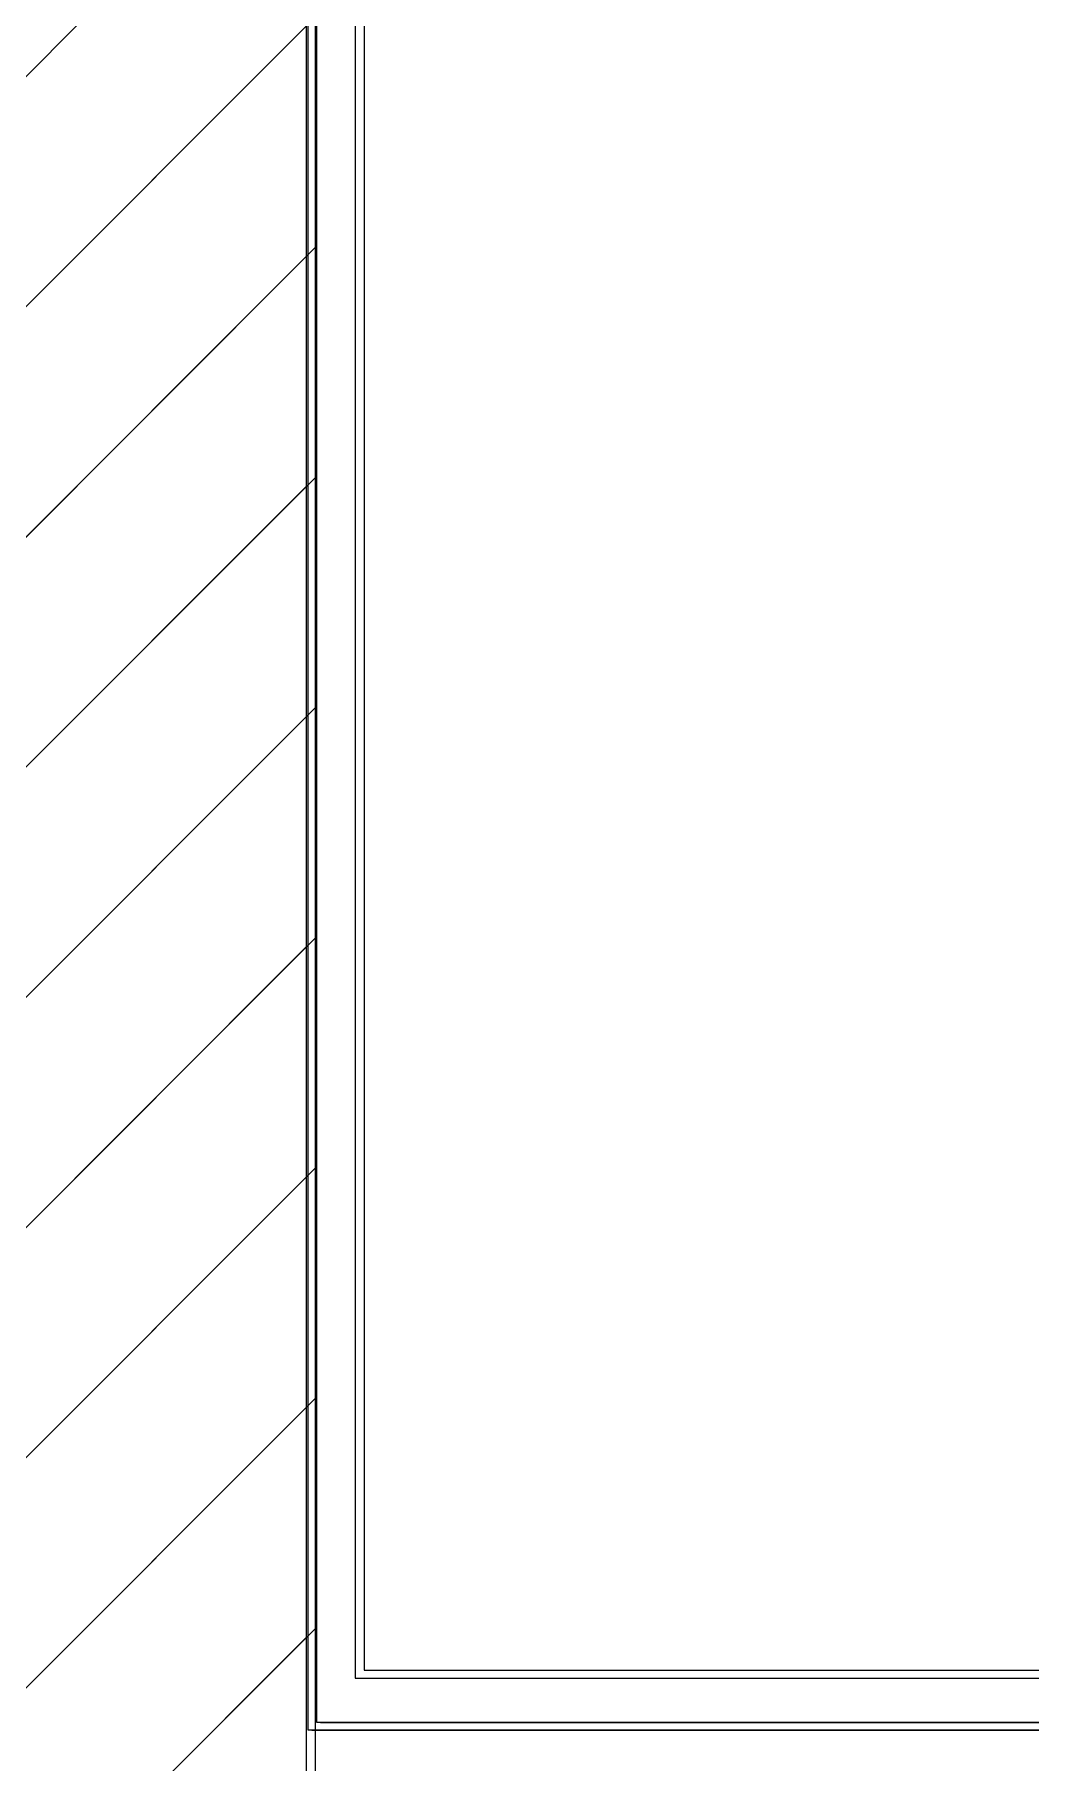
# Model space of a CAD drawing. Header units: inches. Extents: x 4821 to 127877, y 58012 to 433683.
# Drawn here: x 33270 to 33652, y 227422 to 228085 of the extents above; entities that cross this region are included whole.
import ezdxf

# ---------------------------------------------------------------- set-up
doc = ezdxf.new("R2010")
doc.units = ezdxf.units.IN
doc.header["$MEASUREMENT"] = 0
for name, color, linetype in [('A-LIN-10', 8, 'Continuous'), ('A-WAL-CMU', 7, 'Continuous'), ('COL GROUND$0$Cloums$0$A-COL-HAT', 8, 'Continuous'), ('COL GROUND$0$Cloums$0$A-COL-RFC', 210, 'Continuous')]:
    doc.layers.add(name, color=color, linetype=linetype)

# ---------------------------------------------------------------- blocks, each defined once
blk = doc.blocks.new('COL GROUND')
at = {"layer": 'COL GROUND$0$Cloums$0$A-COL-HAT'}
h = blk.add_hatch(dxfattribs=at)
h.set_pattern_fill('ANSI31', color=256, scale=500)
h.set_pattern_definition([(45, (-66684.064, -49806.79), (-44.19417, 44.19417), [])])
h.paths.add_polyline_path([(-53697.66, -21674.95), (-53697.66, -19624.94), (-57497.66, -19624.94), (-57497.66, -21674.95), (-57797.66, -21674.95), (-57797.66, -21668.78), (-57795.6, -16624.94), (-50247.66, -16624.95), (-50247.66, -19574.95), (-50547.66, -19574.95), (-50547.66, -16924.95), (-57495.49, -16924.94), (-57497.66, -19324.95), (-53397.66, -19324.95), (-53397.66, -21674.95)])
at = {"layer": 'COL GROUND$0$Cloums$0$A-COL-RFC', "linetype": 'Continuous', "elevation": 0}
blk.add_lwpolyline([(-57797.66, -21674.94), (-57797.66, -16625.03), (-57503.64, -16624.95), (-50247.66, -16624.95), (-50247.66, -19574.95), (-50547.66, -19574.95), (-50547.66, -16924.95), (-57497.66, -16924.95), (-57497.66, -19324.94), (-53397.66, -19324.94), (-53397.66, -21674.94), (-53697.66, -21674.94), (-53697.66, -19624.94), (-57497.66, -19624.94), (-57497.66, -21674.94), (-57797.66, -21674.94)], dxfattribs=at)

msp = doc.modelspace()

# ---------------------------------------------------------------- linework, layer by layer
at = {"layer": 'A-LIN-10'}
for p, q in [((33392.85, 229264.36), (33392.85, 227454.36)), ((33396.25, 229267.34), (33396.25, 227457.34)), ((33392.85, 227454.36), (33945.4, 227454.34)), ((33396.25, 227457.34), (33948.8, 227457.32))]:
    msp.add_line(p, q, dxfattribs=at)
at = {"layer": 'A-WAL-CMU'}
for p, q in [((33877.25, 227434.34), (33374.73, 227434.36)), ((33376.1, 227434.36), (33928.65, 227434.34)), ((33880.65, 227437.32), (33378.13, 227437.34)), ((33379.5, 227437.34), (33932.05, 227437.32))]:
    msp.add_line(p, q, dxfattribs=at)
for points in [[(33374.73, 227434.36), (33374.73, 229284.36), (37177.25, 229284.36), (37177.25, 227434.36), (36677.25, 227434.34)], [(33378.13, 227437.34), (33378.13, 229287.34), (37180.65, 229287.34), (37180.65, 227437.34), (36680.65, 227437.32)]]:
    msp.add_lwpolyline(points, dxfattribs=at)

# ---------------------------------------------------------------- block references
for p in [(90871.66, 248859.26, 0), (90875.06, 248862.25, 0)]:
    msp.add_blockref('COL GROUND', p, dxfattribs=at)

doc.saveas('drawing.dxf')
